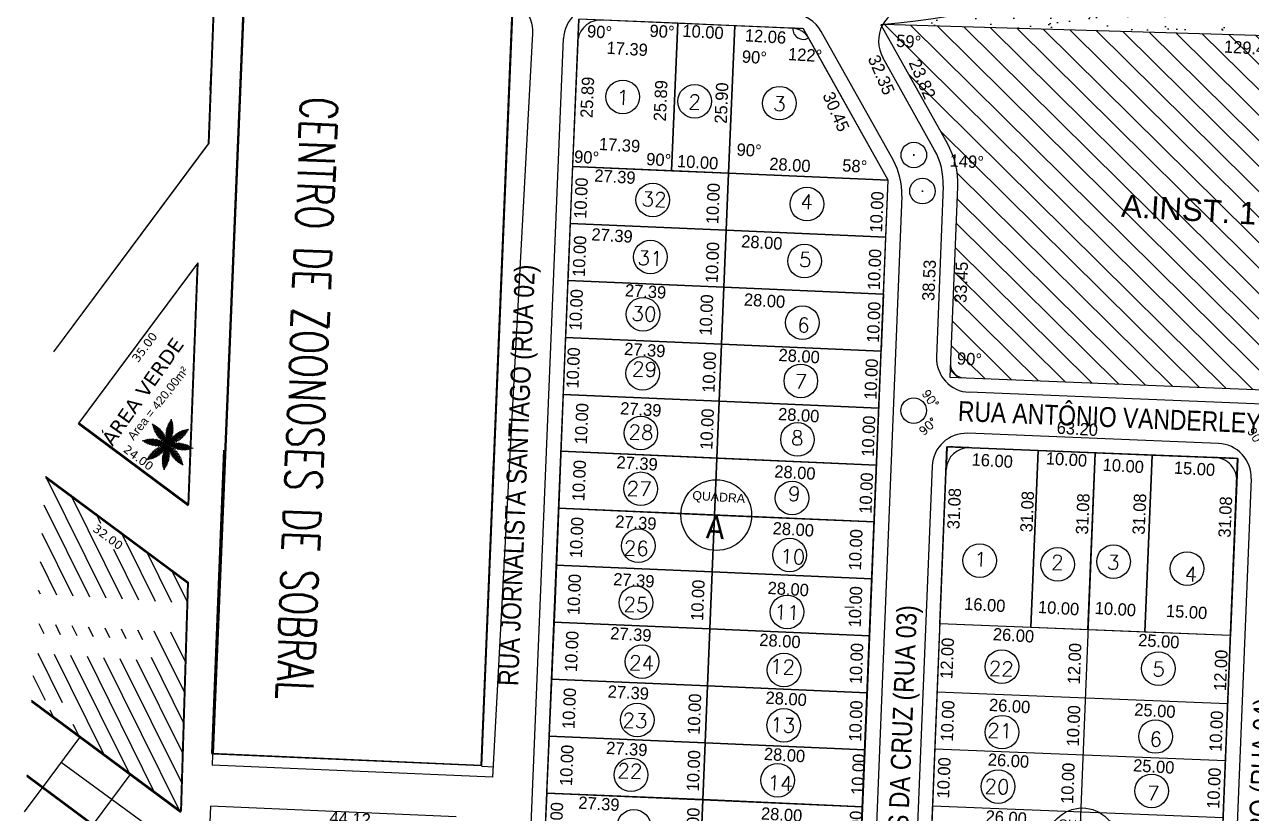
# Model space of a CAD drawing. Header units: millimetres. Extents: x 1794 to 8081, y 409 to 2272.
# Drawn here: x 5132.7 to 5347.9, y 634.6 to 773 of the extents above; entities that cross this region are included whole.
import ezdxf
from ezdxf.enums import TextEntityAlignment as Align

# ---------------------------------------------------------------- set-up
doc = ezdxf.new("R2010")
doc.units = ezdxf.units.MM
doc.linetypes.add('HIDDEN', pattern=[0.375, 0.25, -0.125])
doc.linetypes.add('LIN0', pattern=[0])
for name, color, linetype in [('03 - CALÇADA', 1, 'Continuous'), ('AGT CONSTRUÇÃO', 5, 'Continuous'), ('AGT HATCH', 2, 'Continuous'), ('AGT TEXT-100', 5, 'LIN0'), ('BOUNDARY A.VERDES', 102, 'Continuous'), ('BOUNDARY LOTES', 2, 'Continuous'), ('boundary quadras', 232, 'Continuous'), ('COT', 8, 'Continuous'), ('Cota', 8, 'Continuous'), ('COTAS', 8, 'Continuous'), ('CURVA_ESQ', 4, 'Continuous'), ('FAIXAS VERDES', 62, 'Continuous'), ('HATCH', 8, 'Continuous'), ('IND_QDª', 6, 'Continuous'), ('LOTE', 2, 'Continuous'), ('NºLOTES', 9, 'Continuous'), ('PENA-01', 1, 'Continuous'), ('PENA-02', 2, 'Continuous'), ('PROJEÇÃO', 8, 'HIDDEN'), ('QDª', 4, 'Continuous'), ('Texto', 2, 'Continuous'), ('texto - ruas', 2, 'Continuous')]:
    doc.layers.add(name, color=color, linetype=linetype)
doc.styles.add('Agt', font='verdana.ttf')
doc.styles.add('arcad1', font='romans.shx')
doc.styles.add('ARIAL', font='arial.ttf', dxfattribs={"height": 0.25})
doc.styles.add('ARIAL 60', font='arial.ttf', dxfattribs={"height": 1.5})
doc.styles.add('FUTURA', font='')
doc.styles.add('ROMANS', font='romans.shx')
doc.styles.add('style1', font='tahoma.ttf')
doc.styles.add('T', font='ARIALN.TTF')
doc.styles.get('FUTURA').set_extended_font_data('Futura Lt BT')
doc.dimstyles.new('REGIS', dxfattribs={"dimtxt": 1.5, "dimasz": 0.12, "dimexe": 0, "dimexo": 0, "dimgap": 0, "dimtad": 0, "dimzin": 4, "dimdsep": 46, "dimtxsty": 'arcad1', "dimblk1": 'BOLA', "dimblk2": 'BOLA', "dimsah": 1, "dimcen": 0.12, "dimse1": 1, "dimse2": 1, "dimsd1": 1, "dimsd2": 1, "dimclrd": 256, "dimclre": 8, "dimclrt": 1, "dimadec": 0, "dimazin": 0, "dimtfac": 1.2, "dimtix": 1, "dimtmove": 2, "dimatfit": 3, "dimldrblk": 'BOLA', "dimfxl": 0, "dimfxlon": 1, "dimtvp": 2, "dimtolj": 1, "dimtzin": 4, "dimarcsym": 0})

# ---------------------------------------------------------------- blocks, each defined once
blk = doc.blocks.new('NUM_quadra')
blk.add_circle((0, 0), 0.2)
at = {"insert": (-0.1419, 0.1285), "char_height": 0.05, "width": 0.2663, "attachment_point": 1, "style": 'style1'}
blk.add_mtext('\\fArial|b0|i0|c0|p34;QUADRA', dxfattribs=at)
at = {"style": 'style1'}
blk.add_attdef('00', text='', height=0.18, dxfattribs=at).set_placement((0, -0.1335), align=Align.CENTER)
blk = doc.blocks.new('*D2221')
at = {"layer": 'Defpoints', "color": 0}
for p in [(5318.58, 703.91), (5351.89, 702.69), (5357.04, 699.45), (5651.67, 691.69), (5341.6, 447.38)]:
    blk.add_point(p, dxfattribs=at)
at = {"layer": 'Cota', "color": 1, "insert": (5354.39, 699.93), "char_height": 1.5, "attachment_point": 5, "rotation": 42.1799, "style": 'arcad1'}
blk.add_mtext('\\A1;90°', dxfattribs=at)
blk = doc.blocks.new('BOLA')
for p, q in [((-1, 0), (1, 0)), ((0, -1), (0, 1))]:
    blk.add_line(p, q)
blk.add_circle((0, 0), 0.3)
blk = doc.blocks.new('*D2222')
at = {"layer": 'Defpoints', "color": 0}
for p in [(5318.58, 703.91), (5351.89, 702.69), (5348.59, 697.47), (5651.67, 691.69), (5341.6, 447.38)]:
    blk.add_point(p, dxfattribs=at)
at = {"layer": 'Cota', "color": 1, "insert": (5348.67, 700.65), "char_height": 1.5, "attachment_point": 5, "rotation": 302.3666, "style": 'arcad1'}
blk.add_mtext('\\A1;90°', dxfattribs=at)
blk = doc.blocks.new('*D2223')
at = {"layer": 'Defpoints', "color": 0}
for p in [(5292.97, 812.25), (5255.36, 706.46), (5289.19, 706.08), (5288.66, 705.24), (5588.44, 694.24)]:
    blk.add_point(p, dxfattribs=at)
at = {"layer": 'Cota', "color": 1, "insert": (5291.61, 707.32), "char_height": 1.5, "attachment_point": 5, "rotation": 305.2643, "style": 'arcad1'}
blk.add_mtext('\\A1;90°', dxfattribs=at)
blk = doc.blocks.new('*D2224')
at = {"layer": 'Defpoints', "color": 0}
for p in [(5255.36, 706.46), (5288.66, 705.24), (5293.82, 702), (5588.44, 694.24), (5278.38, 449.93)]:
    blk.add_point(p, dxfattribs=at)
at = {"layer": 'Cota', "color": 1, "insert": (5291.17, 702.47), "char_height": 1.5, "attachment_point": 5, "rotation": 42.1799, "style": 'arcad1'}
blk.add_mtext('\\A1;90°', dxfattribs=at)

msp = doc.modelspace()

# ---------------------------------------------------------------- hatches: boundary and pattern name
at = {"layer": 'FAIXAS VERDES'}
h = msp.add_hatch(dxfattribs=at)
h.set_pattern_fill('AR-SAND', color=256, scale=0.1, style=0)
h.set_pattern_definition([(37.5, (5279.723, 768.8047), (-0.16, 4.89413), [0, -3.8608, 0, -4.318, 0, -4.1275]), (7.5, (5279.723, 768.8047), (4.49523, 7.16825), [0, -2.0828, 0, -3.4798, 0, -1.3335]), (327.5, (5276.599, 768.8047), (7.90992, 0.01437), [0, -1.27, 0, -4.572, 0, -5.969]), (317.5, (5276.599, 768.805), (7.63556, 2.2293), [0, -0.635, 0, -2.9972, 0, -3.429])])
edge = h.paths.add_edge_path()
edge.add_arc((5373.779, 807.395), 4, 46.09289, 131.37111)
edge.add_arc((5270.525, 924.633), 152.224, 273.4643, 311.37111, ccw=False)
edge.add_line((5279.723, 772.687), (5359.896, 771.584))
edge.add_line((5359.896, 771.584), (5419.638, 768.805))
edge.add_line((5419.638, 768.805), (5376.553, 810.277))
at = {"layer": 'HATCH', "ltscale": 0.2}
h = msp.add_hatch(dxfattribs=at)
h.set_pattern_fill('ANSI31', color=9, angle=90.28122, style=0)
h.set_pattern_definition([(135.28122, (1283.2232, 181.028), (-2.2340178, -2.2560562), [])])
h.paths.add_polyline_path([(5282.902, 772.964), (5294.52, 752.168, -0.1383108), (5296.35, 744.512), (5295.003, 711.089), (5409.297, 706.484), (5412.255, 769.127), (5412.255, 769.127)])

# ---------------------------------------------------------------- linework, layer by layer
at = {"color": 7}
for p, q in [((5164.977, 752.015), (5165.927, 776.997)), ((5164.977, 752.015), (5165.927, 776.997)), ((5137.875, 715.549), (5164.977, 752.015)), ((5142.191, 702.915), (5163.069, 731.007)), ((5161.454, 688.599), (5163.069, 731.007)), ((5142.191, 702.915), (5161.454, 688.599)), ((5136.468, 693.463), (5161.314, 674.998)), ((5161.314, 674.998), (5160.09, 634.793)), ((5133.967, 654.207), (5160.09, 634.793)), ((5133.133, 641.121), (5158.345, 622.385))]:
    msp.add_line(p, q, dxfattribs=at)
at = {"color": 0}
for p, q in [((5165.096, 752.176), (5166.047, 777.158)), ((5165.096, 752.176), (5166.047, 777.158)), ((5137.875, 715.549), (5165.096, 752.176)), ((5142.311, 703.075), (5163.188, 731.167)), ((5161.574, 688.76), (5163.188, 731.167)), ((5142.311, 703.075), (5161.574, 688.76)), ((5136.483, 693.701), (5161.433, 675.159)), ((5161.433, 675.159), (5160.21, 634.953)), ((5133.982, 654.445), (5160.21, 634.953)), ((5133.148, 641.359), (5158.464, 622.545)), ((5132.735, 634.866), (5135.99, 639.247))]:
    msp.add_line(p, q, dxfattribs=at)
for p, q in [((5157.837, 699.291), (5158.505, 703.755)), ((5157.837, 699.291), (5158.505, 703.755)), ((5158.478, 703.571), (5158.422, 703.647)), ((5157.837, 699.291), (5155.154, 702.92)), ((5157.837, 699.291), (5155.154, 702.92)), ((5155.264, 702.771), (5155.17, 702.785)), ((5155.415, 702.567), (5155.2, 702.599)), ((5155.566, 702.362), (5155.238, 702.411)), ((5155.264, 702.771), (5155.278, 702.865)), ((5155.718, 702.157), (5155.285, 702.222)), ((5155.869, 701.952), (5155.342, 702.031)), ((5156.021, 701.748), (5155.408, 701.839)), ((5155.415, 702.567), (5155.447, 702.782)), ((5156.172, 701.543), (5155.486, 701.646)), ((5155.566, 702.362), (5155.616, 702.69)), ((5155.718, 702.157), (5155.783, 702.59)), ((5155.869, 701.952), (5155.948, 702.48)), ((5156.021, 701.748), (5156.112, 702.36)), ((5156.172, 701.543), (5156.275, 702.229)), ((5156.323, 701.338), (5156.435, 702.087)), ((5156.475, 701.134), (5156.594, 701.932)), ((5156.626, 700.929), (5156.751, 701.763)), ((5156.777, 700.724), (5156.905, 701.577)), ((5158.063, 700.802), (5157.55, 701.496)), ((5158.101, 701.054), (5157.588, 701.747)), ((5158.138, 701.305), (5157.637, 701.983)), ((5158.176, 701.557), (5157.696, 702.206)), ((5158.214, 701.809), (5157.764, 702.418)), ((5157.837, 699.291), (5161.465, 701.974)), ((5157.837, 699.291), (5161.465, 701.974)), ((5158.252, 702.061), (5157.839, 702.619)), ((5158.289, 702.312), (5157.921, 702.81)), ((5158.327, 702.564), (5158.01, 702.993)), ((5158.101, 701.054), (5158.794, 701.567)), ((5158.365, 702.816), (5158.105, 703.168)), ((5158.138, 701.305), (5158.816, 701.807)), ((5158.176, 701.557), (5158.825, 702.037)), ((5158.402, 703.068), (5158.205, 703.335)), ((5158.214, 701.809), (5158.822, 702.259)), ((5158.252, 702.061), (5158.809, 702.473)), ((5158.289, 702.312), (5158.787, 702.68)), ((5158.44, 703.319), (5158.311, 703.494)), ((5158.327, 702.564), (5158.756, 702.881)), ((5158.365, 702.816), (5158.716, 703.076)), ((5158.402, 703.068), (5158.669, 703.265)), ((5158.44, 703.319), (5158.615, 703.449)), ((5158.478, 703.571), (5158.554, 703.628)), ((5159.883, 700.805), (5159.996, 701.553)), ((5160.088, 700.956), (5160.191, 701.642)), ((5160.293, 701.108), (5160.385, 701.72)), ((5160.497, 701.259), (5160.576, 701.786)), ((5160.702, 701.41), (5160.767, 701.843)), ((5160.907, 701.562), (5160.956, 701.89)), ((5160.907, 701.562), (5161.235, 701.512)), ((5161.112, 701.713), (5161.144, 701.928)), ((5161.112, 701.713), (5161.327, 701.681)), ((5161.316, 701.864), (5161.33, 701.958)), ((5161.316, 701.864), (5161.41, 701.85)), ((5157.837, 699.291), (5153.373, 699.96)), ((5157.837, 699.291), (5153.373, 699.96)), ((5153.557, 699.933), (5153.481, 699.877)), ((5153.557, 699.933), (5153.5, 700.009)), ((5153.809, 699.895), (5153.634, 699.766)), ((5153.809, 699.895), (5153.679, 700.07)), ((5154.06, 699.857), (5153.793, 699.66)), ((5154.06, 699.857), (5153.863, 700.124)), ((5154.312, 699.82), (5153.96, 699.56)), ((5154.312, 699.82), (5154.052, 700.171)), ((5154.564, 699.782), (5154.135, 699.465)), ((5154.564, 699.782), (5154.247, 700.211)), ((5154.816, 699.744), (5154.318, 699.376)), ((5154.816, 699.744), (5154.448, 700.242)), ((5155.067, 699.706), (5154.509, 699.294)), ((5155.067, 699.706), (5154.655, 700.264)), ((5155.319, 699.669), (5154.71, 699.219)), ((5155.319, 699.669), (5154.869, 700.277)), ((5155.571, 699.631), (5154.922, 699.151)), ((5155.571, 699.631), (5155.091, 700.28)), ((5155.823, 699.593), (5155.145, 699.092)), ((5155.823, 699.593), (5155.321, 700.271)), ((5156.074, 699.556), (5155.381, 699.043)), ((5156.074, 699.556), (5155.561, 700.249)), ((5156.323, 701.338), (5155.575, 701.451)), ((5156.326, 699.518), (5155.632, 699.005)), ((5156.475, 701.134), (5155.676, 701.253)), ((5156.626, 700.929), (5155.792, 701.054)), ((5156.326, 699.518), (5155.813, 700.212)), ((5156.578, 699.48), (5155.901, 698.98)), ((5156.777, 700.724), (5155.924, 700.852)), ((5156.929, 700.52), (5156.075, 700.648)), ((5156.578, 699.48), (5156.078, 700.157)), ((5156.83, 699.442), (5156.192, 698.971)), ((5157.08, 700.315), (5156.248, 700.44)), ((5156.83, 699.442), (5156.359, 700.079)), ((5157.231, 700.11), (5156.448, 700.228)), ((5157.081, 699.405), (5156.512, 698.984)), ((5157.081, 699.405), (5156.661, 699.974)), ((5157.383, 699.906), (5156.683, 700.01)), ((5157.333, 699.367), (5156.872, 699.026)), ((5156.929, 700.52), (5157.056, 701.373)), ((5157.534, 699.701), (5156.966, 699.786)), ((5157.333, 699.367), (5156.992, 699.828)), ((5157.08, 700.315), (5157.205, 701.147)), ((5157.231, 700.11), (5157.349, 700.894)), ((5157.685, 699.496), (5157.326, 699.55)), ((5157.585, 699.329), (5157.369, 699.621)), ((5157.383, 699.906), (5157.487, 700.605)), ((5157.987, 700.298), (5157.516, 700.936)), ((5158.025, 700.55), (5157.525, 701.227)), ((5157.95, 700.047), (5157.529, 700.616)), ((5157.534, 699.701), (5157.619, 700.268)), ((5157.912, 699.795), (5157.571, 700.256)), ((5157.874, 699.543), (5157.658, 699.835)), ((5157.685, 699.496), (5157.739, 699.856)), ((5157.874, 699.543), (5158.166, 699.759)), ((5157.912, 699.795), (5158.373, 700.136)), ((5157.95, 700.047), (5158.519, 700.467)), ((5157.987, 700.298), (5158.624, 700.769)), ((5158.025, 700.55), (5158.702, 701.05)), ((5158.041, 699.443), (5158.095, 699.802)), ((5158.041, 699.443), (5158.401, 699.389)), ((5158.063, 700.802), (5158.757, 701.315)), ((5158.088, 699.254), (5158.38, 699.47)), ((5158.246, 699.594), (5158.331, 700.162)), ((5158.246, 699.594), (5158.813, 699.509)), ((5158.34, 699.216), (5158.801, 699.557)), ((5158.451, 699.745), (5158.555, 700.445)), ((5158.451, 699.745), (5159.15, 699.641)), ((5158.592, 699.178), (5159.161, 699.599)), ((5158.655, 699.897), (5158.773, 700.68)), ((5158.655, 699.897), (5159.439, 699.779)), ((5158.844, 699.141), (5159.481, 699.612)), ((5158.86, 700.048), (5158.985, 700.88)), ((5158.86, 700.048), (5159.692, 699.923)), ((5159.065, 700.199), (5159.193, 701.053)), ((5159.065, 700.199), (5159.918, 700.072)), ((5159.095, 699.103), (5159.772, 699.603)), ((5159.269, 700.351), (5159.397, 701.204)), ((5159.269, 700.351), (5160.122, 700.223)), ((5159.347, 699.065), (5160.041, 699.578)), ((5159.474, 700.502), (5159.599, 701.336)), ((5159.474, 700.502), (5160.308, 700.377)), ((5159.599, 699.027), (5160.292, 699.54)), ((5159.679, 700.653), (5159.798, 701.452)), ((5159.679, 700.653), (5160.477, 700.534)), ((5159.851, 698.99), (5160.528, 699.491)), ((5159.883, 700.805), (5160.632, 700.693)), ((5160.088, 700.956), (5160.774, 700.853)), ((5160.102, 698.952), (5160.751, 699.432)), ((5160.293, 701.108), (5160.905, 701.016)), ((5160.354, 698.914), (5160.963, 699.364)), ((5160.497, 701.259), (5161.025, 701.18)), ((5160.702, 701.41), (5161.135, 701.345)), ((5157.837, 699.291), (5154.208, 696.608)), ((5157.837, 699.291), (5154.208, 696.608)), ((5154.971, 697.173), (5154.538, 697.238)), ((5155.176, 697.324), (5154.648, 697.403)), ((5155.38, 697.475), (5154.768, 697.567)), ((5155.585, 697.627), (5154.899, 697.73)), ((5155.79, 697.778), (5155.041, 697.89)), ((5155.176, 697.324), (5155.097, 696.797)), ((5155.994, 697.929), (5155.196, 698.049)), ((5155.38, 697.475), (5155.289, 696.863)), ((5156.199, 698.081), (5155.365, 698.206)), ((5155.585, 697.627), (5155.482, 696.941)), ((5156.404, 698.232), (5155.551, 698.36)), ((5155.79, 697.778), (5155.677, 697.03)), ((5156.608, 698.383), (5155.755, 698.511)), ((5155.994, 697.929), (5155.875, 697.131)), ((5156.813, 698.535), (5155.981, 698.66)), ((5156.199, 698.081), (5156.074, 697.247)), ((5157.018, 698.686), (5156.234, 698.804)), ((5156.404, 698.232), (5156.276, 697.379)), ((5156.608, 698.383), (5156.48, 697.53)), ((5157.222, 698.837), (5156.523, 698.942)), ((5156.813, 698.535), (5156.688, 697.703)), ((5157.535, 697.278), (5156.857, 696.776)), ((5157.427, 698.989), (5156.86, 699.074)), ((5157.572, 697.529), (5156.879, 697.016)), ((5157.018, 698.686), (5156.9, 697.903)), ((5157.61, 697.781), (5156.916, 697.268)), ((5157.648, 698.033), (5156.971, 697.532)), ((5157.686, 698.284), (5157.049, 697.814)), ((5157.222, 698.837), (5157.118, 698.138)), ((5157.723, 698.536), (5157.154, 698.116)), ((5157.837, 699.291), (5157.168, 694.828)), ((5157.837, 699.291), (5157.168, 694.828)), ((5157.632, 699.14), (5157.272, 699.194)), ((5157.585, 699.329), (5157.293, 699.113)), ((5157.761, 698.788), (5157.3, 698.447)), ((5157.427, 698.989), (5157.342, 698.421)), ((5157.799, 699.04), (5157.507, 698.824)), ((5157.535, 697.278), (5158.036, 696.6)), ((5157.572, 697.529), (5158.085, 696.836)), ((5157.632, 699.14), (5157.578, 698.781)), ((5157.61, 697.781), (5158.123, 697.087)), ((5157.648, 698.033), (5158.148, 697.356)), ((5157.686, 698.284), (5158.157, 697.647)), ((5157.723, 698.536), (5158.144, 697.967)), ((5157.761, 698.788), (5158.102, 698.327)), ((5157.799, 699.04), (5158.015, 698.748)), ((5157.837, 699.291), (5160.52, 695.663)), ((5157.837, 699.291), (5160.52, 695.663)), ((5157.837, 699.291), (5162.3, 698.623)), ((5157.837, 699.291), (5162.3, 698.623)), ((5157.988, 699.087), (5157.934, 698.727)), ((5157.988, 699.087), (5158.347, 699.033)), ((5158.139, 698.882), (5158.054, 698.315)), ((5158.088, 699.254), (5158.304, 698.962)), ((5158.139, 698.882), (5158.707, 698.797)), ((5158.291, 698.677), (5158.186, 697.978)), ((5158.291, 698.677), (5158.99, 698.573)), ((5158.442, 698.473), (5158.324, 697.689)), ((5158.34, 699.216), (5158.681, 698.755)), ((5158.442, 698.473), (5159.225, 698.355)), ((5158.593, 698.268), (5158.468, 697.436)), ((5158.592, 699.178), (5159.012, 698.609)), ((5158.593, 698.268), (5159.425, 698.143)), ((5158.745, 698.063), (5158.617, 697.21)), ((5158.745, 698.063), (5159.598, 697.935)), ((5158.896, 697.859), (5158.768, 697.006)), ((5158.844, 699.141), (5159.314, 698.504)), ((5158.896, 697.859), (5159.749, 697.731)), ((5159.047, 697.654), (5158.922, 696.82)), ((5159.047, 697.654), (5159.881, 697.529)), ((5159.199, 697.449), (5159.079, 696.651)), ((5159.095, 699.103), (5159.596, 698.426)), ((5159.199, 697.449), (5159.997, 697.33)), ((5159.35, 697.245), (5159.238, 696.496)), ((5159.347, 699.065), (5159.86, 698.371)), ((5159.35, 697.245), (5160.098, 697.132)), ((5159.599, 699.027), (5160.112, 698.334)), ((5159.851, 698.99), (5160.352, 698.312)), ((5160.102, 698.952), (5160.582, 698.303)), ((5160.354, 698.914), (5160.804, 698.306)), ((5160.606, 698.876), (5161.164, 699.289)), ((5160.606, 698.876), (5161.018, 698.319)), ((5160.857, 698.839), (5161.355, 699.207)), ((5160.857, 698.839), (5161.225, 698.341)), ((5161.109, 698.801), (5161.538, 699.118)), ((5161.109, 698.801), (5161.426, 698.372)), ((5161.361, 698.763), (5161.713, 699.023)), ((5161.361, 698.763), (5161.621, 698.412)), ((5161.613, 698.726), (5161.88, 698.923)), ((5161.613, 698.726), (5161.81, 698.459)), ((5161.864, 698.688), (5162.039, 698.817)), ((5161.864, 698.688), (5161.994, 698.513)), ((5162.116, 698.65), (5162.192, 698.706)), ((5162.116, 698.65), (5162.173, 698.574)), ((5154.357, 696.719), (5154.263, 696.733)), ((5154.357, 696.719), (5154.343, 696.625)), ((5154.561, 696.87), (5154.346, 696.902)), ((5154.766, 697.021), (5154.438, 697.071)), ((5154.561, 696.87), (5154.529, 696.655)), ((5154.766, 697.021), (5154.717, 696.693)), ((5154.971, 697.173), (5154.906, 696.74)), ((5157.497, 697.026), (5156.848, 696.546)), ((5157.459, 696.774), (5156.851, 696.324)), ((5157.422, 696.522), (5156.864, 696.11)), ((5157.384, 696.271), (5156.886, 695.903)), ((5157.346, 696.019), (5156.917, 695.702)), ((5157.308, 695.767), (5156.957, 695.507)), ((5157.271, 695.515), (5157.004, 695.318)), ((5157.233, 695.264), (5157.058, 695.134)), ((5157.233, 695.264), (5157.362, 695.089)), ((5157.271, 695.515), (5157.468, 695.248)), ((5157.308, 695.767), (5157.568, 695.415)), ((5157.346, 696.019), (5157.663, 695.59)), ((5157.384, 696.271), (5157.752, 695.773)), ((5157.422, 696.522), (5157.834, 695.964)), ((5157.459, 696.774), (5157.909, 696.165)), ((5157.497, 697.026), (5157.977, 696.377)), ((5159.501, 697.04), (5159.398, 696.354)), ((5159.501, 697.04), (5160.187, 696.937)), ((5159.653, 696.835), (5159.561, 696.223)), ((5159.653, 696.835), (5160.265, 696.743)), ((5159.804, 696.631), (5159.725, 696.103)), ((5159.804, 696.631), (5160.331, 696.552)), ((5159.955, 696.426), (5159.89, 695.993)), ((5159.955, 696.426), (5160.388, 696.361)), ((5160.107, 696.221), (5160.057, 695.893)), ((5160.107, 696.221), (5160.435, 696.172)), ((5160.258, 696.016), (5160.226, 695.801)), ((5160.258, 696.016), (5160.473, 695.984)), ((5160.409, 695.812), (5160.395, 695.718)), ((5160.409, 695.812), (5160.503, 695.798)), ((5157.195, 695.012), (5157.119, 694.955)), ((5157.195, 695.012), (5157.251, 694.936)), ((5135.871, 639.087), (5142.433, 647.915)), ((5165.201, 624.507), (5139.152, 643.501)), ((5144.819, 632.686), (5151.261, 641.354))]:
    msp.add_line(p, q)
at = {"layer": '03 - CALÇADA', "linetype": 'Continuous'}
for p, q in [((5214.874, 640.909), (5221.865, 771.4)), ((5220.63, 609.46), (5227.278, 770.519)), ((5285.061, 749.21), (5272.469, 771.748)), ((5292.337, 750.949), (5283.279, 767.162)), ((5293.852, 744.613), (5292.681, 714.685)), ((5286.576, 742.874), (5280.275, 586.465)), ((5405.716, 704.126), (5298.434, 708.448)), ((5342.109, 699.483), (5298.145, 701.254)), ((5291.908, 695.501), (5287.141, 578.043)), ((5347.862, 693.246), (5342.565, 562.61)), ((5165.716, 644.909), (5165.641, 643.06)), ((5214.874, 640.909), (5165.641, 643.06)), ((5165.352, 635.866), (5165.18, 631.595)), ((5208.445, 633.983), (5165.352, 635.866))]:
    msp.add_line(p, q, dxfattribs=at)
for centre, radius, start, end in [((5215.874, 771.721), 6, 356.93311, 86.72614), ((5288.517, 770.088), 6, 96.67765, 209.19176), ((5274.586, 743.357), 12, 357.69311, 29.19176), ((5281.861, 745.096), 12, 357.69311, 29.19176), ((5298.676, 714.443), 6, 177.69311, 267.69311), ((5297.903, 695.259), 6, 87.69311, 177.69311), ((5341.867, 693.488), 6, 357.69311, 87.69311)]:
    msp.add_arc(centre, radius, start, end, dxfattribs=at)
at = {"layer": '03 - CALÇADA'}
for centre, start, end in [((5233.273, 770.272), 87.5555, 177.63641), ((5267.231, 768.822), 29.19176, 87.5555)]:
    msp.add_arc(centre, 6, start, end, dxfattribs=at)
at = {"layer": 'AGT CONSTRUÇÃO'}
for p, q in [((5165.569, 645.065), (5167.686, 698.328)), ((5214.923, 696.264), (5213.586, 660.745)), ((5213.586, 660.745), (5212.807, 643.001)), ((5212.806, 643.001), (5165.569, 645.065))]:
    msp.add_line(p, q, dxfattribs=at)
at = {"layer": 'AGT HATCH'}
for p, q in [((5147.045, 672.328), (5136.48, 693.653)), ((5144.164, 672.512), (5136.163, 688.664)), ((5149.926, 672.145), (5140.857, 690.451)), ((5146.144, 685.41), (5145.273, 687.169)), ((5141.283, 672.696), (5135.845, 683.674)), ((5150.56, 682.129), (5149.689, 683.887)), ((5152.807, 671.961), (5148.403, 680.85)), ((5155.688, 671.778), (5150.613, 682.022)), ((5158.569, 671.594), (5154.104, 680.606)), ((5138.402, 672.879), (5135.527, 678.684)), ((5161.327, 671.659), (5158.52, 677.324)), ((5135.521, 673.063), (5135.209, 673.694)), ((5136.177, 666.108), (5135.326, 667.826)), ((5139.058, 665.925), (5138.207, 667.643)), ((5141.939, 665.741), (5141.088, 667.459)), ((5144.82, 665.558), (5143.968, 667.275)), ((5147.7, 665.374), (5146.849, 667.092)), ((5150.581, 665.19), (5149.73, 666.908)), ((5153.462, 665.007), (5152.611, 666.725)), ((5160.842, 655.742), (5155.492, 666.541)), ((5161.004, 661.047), (5158.373, 666.358)), ((5139.398, 653.974), (5135.109, 662.632)), ((5146.601, 645.067), (5137.99, 662.448)), ((5151.017, 641.785), (5140.871, 662.265)), ((5155.432, 638.503), (5143.752, 662.081)), ((5159.848, 635.222), (5146.633, 661.898)), ((5160.358, 639.825), (5149.514, 661.714)), ((5160.519, 645.13), (5152.395, 661.53)), ((5160.681, 650.436), (5154.987, 661.93)), ((5136.398, 654.399), (5134.255, 658.724)), ((5137.769, 651.63), (5137.241, 652.697)), ((5142.185, 648.348), (5141.272, 650.191))]:
    msp.add_line(p, q, dxfattribs=at)
at = {"layer": 'BOUNDARY A.VERDES'}
msp.add_lwpolyline([(5411.25, 776.762), (5376.553, 810.277, 0.390277), (5371.135, 810.397, -0.161504), (5282.929, 772.915), (5294.52, 752.168, -0.1383108), (5296.35, 744.512), (5295.003, 711.089), (5409.297, 706.484), (5412.192, 775.36), (5411.25, 776.762)], format="xyb", dxfattribs=at)
at = {"layer": 'BOUNDARY LOTES'}
for points in [[(5247.29, 773.176), (5229.92, 773.918), (5228.853, 748.059), (5246.226, 747.304)], [(5257.281, 772.75), (5247.29, 773.176), (5246.226, 747.304), (5256.216, 746.87)], [(5270.287, 770.529), (5269.334, 772.235), (5267.381, 772.319), (5257.281, 772.75), (5256.216, 746.87), (5284.19, 745.654)], [(5256.216, 746.87), (5228.853, 748.056), (5228.625, 742.553), (5228.44, 738.064), (5255.805, 736.877)], [(5284.19, 745.654), (5256.216, 746.87), (5255.805, 736.877), (5283.779, 735.66)], [(5255.805, 736.872), (5228.44, 738.064), (5228.068, 729.06), (5228.032, 728.074), (5255.394, 726.882)], [(5283.779, 735.66), (5255.806, 736.88), (5255.394, 726.87), (5283.368, 725.668)], [(5255.394, 726.87), (5228.032, 728.076), (5227.837, 723.445), (5227.62, 718.084), (5254.984, 716.891)], [(5283.368, 725.668), (5255.394, 726.882), (5254.984, 716.891), (5282.957, 715.677)], [(5254.981, 716.894), (5227.615, 718.081), (5227.384, 712.474), (5227.203, 708.093), (5254.573, 706.899)], [(5282.957, 715.677), (5254.984, 716.891), (5254.573, 706.899), (5282.546, 705.685)], [(5254.573, 706.902), (5227.203, 708.093), (5227.145, 706.688), (5226.791, 698.098), (5254.162, 696.914)], [(5282.546, 705.685), (5254.573, 706.902), (5254.162, 696.914), (5282.136, 695.694)], [(5254.162, 696.914), (5226.791, 698.098), (5226.378, 688.11), (5253.751, 686.919)], [(5293.261, 667.844), (5294.512, 698.898), (5310.499, 698.254), (5309.248, 667.2)], [(5310.499, 698.254), (5320.491, 697.852), (5319.24, 666.797), (5309.248, 667.2)], [(5320.491, 697.852), (5330.483, 697.449), (5329.232, 666.395), (5319.24, 666.797)], [(5330.483, 697.449), (5345.505, 696.844), (5344.22, 665.791), (5329.232, 666.395)], [(5282.136, 695.694), (5254.162, 696.914), (5253.751, 686.919), (5281.725, 685.702)], [(5253.751, 686.919), (5226.378, 688.11), (5225.966, 678.115), (5253.34, 676.927)], [(5281.725, 685.702), (5253.751, 686.919), (5253.34, 676.927), (5281.314, 675.71)], [(5253.34, 676.927), (5225.966, 678.115), (5225.722, 672.202), (5225.553, 668.123), (5252.929, 666.939)], [(5281.314, 675.71), (5253.34, 676.927), (5252.929, 666.939), (5280.903, 665.719)], [(5252.929, 666.939), (5225.553, 668.123), (5225.141, 658.135), (5252.517, 656.944)], [(5280.903, 665.719), (5252.929, 666.939), (5252.517, 656.944), (5280.492, 655.727)], [(5252.518, 656.947), (5225.141, 658.135), (5224.728, 648.14), (5252.107, 646.949)], [(5280.492, 655.727), (5252.518, 656.947), (5252.107, 646.949), (5280.081, 645.736)], [(5252.108, 646.956), (5224.728, 648.14), (5224.353, 639.036), (5224.316, 638.152), (5251.696, 636.961)], [(5280.081, 645.736), (5252.108, 646.956), (5251.696, 636.961), (5279.67, 635.744)], [(5251.699, 637.026), (5224.316, 638.152), (5224.064, 632.048), (5223.904, 628.161), (5251.286, 626.969)], [(5279.67, 635.744), (5251.699, 637.026), (5251.286, 626.969), (5279.259, 625.753)]]:
    msp.add_lwpolyline(points, close=True, dxfattribs=at)
at = {"layer": 'boundary quadras'}
msp.add_lwpolyline([(5228.853, 748.059), (5228.625, 742.553), (5228.023, 728.99), (5227.837, 723.445), (5227.387, 712.544), (5227.145, 706.688), (5225.793, 672.132), (5224.353, 639.036), (5224.064, 632.048), (5223.032, 607.038), (5231.59, 602.997), (5243.793, 597.234), (5249.286, 594.64), (5259.889, 589.632), (5277.433, 581.347), (5278.669, 608.702), (5280.43, 652.435), (5281.486, 678.631), (5284.19, 745.654), (5273.448, 764.871), (5269.334, 772.235), (5229.92, 773.918), (5229.561, 765.22)], close=True, dxfattribs=at)
msp.add_lwpolyline([(5294.512, 698.898), (5289.546, 575.626), (5298.368, 571.46), (5339.882, 558.11), (5345.471, 696.846), (5294.512, 698.898)], dxfattribs=at)
at = {"layer": 'COT'}
msp.add_line((5283.368, 725.668), (5282.957, 715.677), dxfattribs=at)
at = {"layer": 'Cota'}
for p, q in [((5288.579, 750.079), (5288.819, 750.08)), ((5288.7, 749.959), (5288.699, 750.199)), ((5290.094, 743.743), (5290.334, 743.744)), ((5290.214, 743.624), (5290.213, 743.864))]:
    msp.add_line(p, q, dxfattribs=at)
at = {"layer": 'Cota', "color": 1}
msp.add_line((5278.256, 670.695, 191), (5276.576, 670.75, 191), dxfattribs=at)
at = {"layer": 'Cota'}
for centre, radius in [((5237.652, 760.276), 2.951), ((5250.253, 759.493), 2.951), ((5265.133, 759.171), 2.951), ((5288.699, 750.079), 2.243), ((5242.912, 742.185), 2.951), ((5290.214, 743.744), 2.243), ((5269.944, 741.459), 2.951), ((5242.501, 732.192), 2.951), ((5269.533, 731.466), 2.951), ((5241.21, 722.142), 2.951), ((5269.167, 720.668), 2.951), ((5241.141, 711.785), 2.951), ((5268.882, 710.455), 2.951), ((5288.663, 705.239), 2.243), ((5240.822, 701.316), 2.951), ((5268.296, 700.18), 2.951), ((5240.818, 691.519), 2.951), ((5267.349, 689.907), 2.951), ((5240.383, 681.528), 2.951), ((5266.915, 679.916), 2.951), ((5300.253, 678.929), 2.951), ((5313.929, 678.251), 2.951), ((5323.719, 678.744), 2.951), ((5336.628, 677.53), 2.951), ((5239.948, 671.541), 2.951), ((5266.479, 669.929), 2.951), ((5241.038, 661.198, -191), 2.951), ((5304.141, 660.313), 2.951), ((5331.591, 659.981), 2.951), ((5265.926, 659.727, -191), 2.951), ((5240.192, 650.977, -191), 2.951), ((5265.899, 650.032, -191), 2.951), ((5304.173, 648.831), 2.951), ((5331.092, 648.07), 2.951), ((5239.105, 641.346, -191), 2.951), ((5264.812, 640.401, -191), 2.951), ((5303.485, 639.292), 2.951), ((5330.404, 638.531), 2.951), ((5239.598, 632.312, -191), 2.951)]:
    msp.add_circle(centre, radius, dxfattribs=at)
msp.add_arc((5269.334, 772.235), 1.869, 177.5555, 299.19176, dxfattribs=at)
at = {"layer": 'COTAS'}
msp.add_line((5212.95, 642.845), (5214.972, 642.736), dxfattribs=at)
at = {"layer": 'CURVA_ESQ'}
for centre, radius, start, end in [((5233.751, 769.751), 4, 87.5555, 177.63641), ((5267.231, 768.822), 3.5, 29.19176, 87.5555), ((5297.602, 713.486), 2.5, 177.69311, 267.69311), ((5298.382, 694.739), 4, 87.69311, 177.69311), ((5341.348, 693.008), 4, 357.69311, 87.69311)]:
    msp.add_arc(centre, radius, start, end, dxfattribs=at)
at = {"layer": 'LOTE'}
for p, q in [((5246.226, 747.304), (5247.29, 773.176)), ((5249.943, 594.329), (5257.281, 772.75)), ((5284.19, 745.654), (5228.853, 748.059)), ((5283.791, 735.659), (5228.44, 738.067)), ((5283.368, 725.668), (5228.028, 728.076)), ((5282.957, 715.677), (5227.615, 718.084)), ((5282.546, 705.685), (5227.203, 708.093)), ((5282.136, 695.694), (5226.791, 698.101)), ((5310.499, 698.254), (5309.248, 667.2)), ((5320.491, 697.852), (5315.182, 566.053)), ((5330.483, 697.449), (5329.232, 666.395)), ((5281.725, 685.702), (5226.378, 688.11)), ((5281.314, 675.71), (5225.966, 678.118)), ((5280.903, 665.719), (5225.553, 668.127)), ((5344.22, 665.791), (5293.261, 667.844)), ((5280.492, 655.727), (5225.141, 658.135)), ((5343.737, 653.801), (5292.778, 655.853)), ((5280.081, 645.736), (5224.729, 648.144)), ((5343.334, 643.809), (5292.376, 645.861)), ((5279.67, 635.744), (5224.316, 638.152)), ((5342.932, 633.817), (5291.973, 635.87))]:
    msp.add_line(p, q, dxfattribs=at)
at = {"layer": 'PENA-01', "color": 7}
for p, q in [((5166.075, 777.172), (5165.235, 761.453)), ((5166.075, 777.172), (5165.235, 761.453)), ((5165.716, 644.909), (5171.144, 776.865)), ((5165.872, 645.052), (5171.288, 776.709)), ((5212.806, 643.001), (5218.279, 775.59)), ((5212.95, 642.845), (5218.401, 774.9)), ((5165.872, 645.052), (5212.806, 643.001))]:
    msp.add_line(p, q, dxfattribs=at)
at = {"layer": 'PENA-02'}
msp.add_line((5412.255, 769.127), (5283.246, 772.953), dxfattribs=at)
msp.add_arc((5288.517, 770.088), 6, 151.47648, 154.8771, dxfattribs=at)
at = {"layer": 'PROJEÇÃO', "ltscale": 0.2}
for p, q in [((5269.334, 772.235), (5267.381, 772.319)), ((5270.287, 770.529), (5269.334, 772.235)), ((5294.547, 698.897), (5294.386, 694.9)), ((5298.543, 698.736), (5294.547, 698.897)), ((5345.505, 696.844), (5341.509, 697.005)), ((5345.505, 696.844), (5345.344, 692.847))]:
    msp.add_line(p, q, dxfattribs=at)
at = {"layer": 'QDª'}
for p, q in [((5223.141, 609.688), (5229.92, 773.918)), ((5267.381, 772.319), (5229.92, 773.918)), ((5284.19, 745.654), (5270.287, 770.529)), ((5283.36, 772.143), (5283.355, 772.152)), ((5277.681, 587.376), (5284.19, 745.654)), ((5341.509, 697.005), (5298.543, 698.736)), ((5294.106, 688.827), (5289.639, 577.942)), ((5345.065, 686.774), (5340.067, 562.71))]:
    msp.add_line(p, q, dxfattribs=at)
at = {"layer": 'QDª', "linetype": 'Continuous'}
msp.add_line((5212.806, 643.001), (5218.113, 771.556), dxfattribs=at)

# ---------------------------------------------------------------- block references
at = {"layer": 'IND_QDª'}
ref = msp.add_blockref('NUM_quadra', (5254.051, 686.906), dxfattribs=dict(at, xscale=31.00393700788869, yscale=31.0039370078598, zscale=31.00393700787401, rotation=356.3543074208984))
ref.add_attrib('00', 'A', dxfattribs={"layer": '0', "color": 3, "height": 4.031, "rotation": 356.35431, "style": 'style1'}).set_placement((5253.788, 682.776), align=Align.CENTER)
ref = msp.add_blockref('NUM_quadra', (5318.231, 629.327), dxfattribs=dict(at, xscale=31.00393700788869, yscale=31.0039370078598, zscale=31.00393700787401, rotation=356.3543074208984))
ref.add_attrib('00', 'C', dxfattribs={"layer": '0', "color": 3, "height": 4.031, "rotation": 356.35431, "style": 'style1'}).set_placement((5317.968, 625.198), align=Align.CENTER)

# ---------------------------------------------------------------- texts
at = {"style": 'ARIAL 60'}
msp.add_text('Area = 420,00m²', height=1.5, rotation=51.65322, dxfattribs=at).set_placement((5151.856, 699.91))
at = {"char_height": 1.5, "attachment_point": 5, "style": 'Agt'}
for s, insert, rotation in [('\\A1;35.00', (5153.79, 716.348), 53.3812), ('\\A1;24.00', (5152.72, 696.965), 323.3812), ('\\A1;32.00', (5147.37, 683.059), 323.3812)]:
    msp.add_mtext(s, dxfattribs=dict(at, insert=insert, rotation=rotation))
at = {"layer": 'AGT TEXT-100', "color": 4, "linetype": 'Continuous', "style": 'Agt'}
msp.add_text('ÁREA VERDE', height=2.5, rotation=54.83681, dxfattribs=at).set_placement((5148.139, 698.849))
at = {"layer": 'Cota', "color": 1, "style": 'FUTURA'}
for s, rotation, p in [('90°', 356.4911, (5231.332, 770.742)), ('90°', 356.4911, (5242.293, 770.821)), ('10.00', 356.4911, (5248.059, 770.825)), ('12.06', 356.4911, (5259.019, 770.014)), ('17.39', 356.4911, (5234.759, 767.845)), ('90°', 356.4911, (5258.49, 766.293)), ('122°', 356.4911, (5266.588, 766.729)), ('25.89', 87.63641, (5232.352, 756.535)), ('25.89', 87.63641, (5245.212, 755.941)), ('25.90', 87.63641, (5255.891, 755.533)), ('30.45', 293.61095, (5272.638, 760.561)), ('17.39', 356.4911, (5233.419, 750.963)), ('90°', 356.4911, (5257.568, 749.988)), ('90°', 356.4911, (5229.066, 748.748)), ('90°', 356.4911, (5241.712, 748.318)), ('10.00', 356.4911, (5247.119, 747.966)), ('28.00', 356.4911, (5263.297, 747.487)), ('58°', 356.4911, (5276.093, 747.209)), ('27.39', 356.4911, (5232.618, 745.422)), ('10.00', 87.63641, (5231.247, 738.854)), ('10.00', 87.63641, (5254.407, 737.897)), ('10.00', 87.63641, (5283.125, 736.438)), ('27.39', 356.4911, (5232.109, 735.109)), ('28.00', 356.4911, (5258.375, 733.888, 96)), ('10.00', 87.63641, (5230.986, 728.653)), ('10.00', 87.63641, (5254.294, 727.558)), ('10.00', 87.63641, (5282.734, 726.344))]:
    msp.add_text(s, height=2.16, rotation=rotation, dxfattribs=at).set_placement(p)
at = {"layer": 'Cota', "color": 1, "char_height": 2.16, "attachment_point": 5, "style": 'FUTURA'}
for s, insert, rotation in [('\\A1;59°', (5287.796, 769.993), 356.4911), ('\\A1;129.41', (5347.513, 768.846), 356.4911), ('\\A1;32.35', (5282.997, 764.13, 96), 293.61095), ('\\A1;23.82', (5290.184, 763.389), 293.61095), ('\\A1;149°', (5297.981, 748.949), 356.4911), ('\\A1;38.53', (5291.381, 728.083), 87.63641), ('\\A1;33.45', (5297.005, 727.747), 87.63641), ('\\A1;27.39', (5241.656, 726.136), 356.4911), ('\\A1;10.00', (5229.479, 722.94), 87.63641), ('\\A1;10.00', (5252.316, 722.015), 87.63641), ('\\A1;28.00', (5262.525, 724.519), 356.4911), ('\\A1;10.00', (5281.667, 720.738), 87.63641), ('\\A1;27.39', (5241.519, 715.858), 356.4911), ('\\A1;10.00', (5228.96, 712.727), 87.63641), ('\\A1;10.00', (5252.833, 711.983), 87.63641), ('\\A1;28.00', (5268.593, 714.793), 356.4911), ('\\A1;90°', (5298.454, 714.273), 356.4911), ('\\A1;10.00', (5281.233, 710.747), 87.63641), ('\\A1;10.00', (5230.44, 702.947), 87.63641), ('\\A1;27.39', (5240.822, 705.442), 356.4911), ('\\A1;10.00', (5252.446, 701.99), 87.63641), ('\\A1;28.00', (5268.515, 704.434), 356.4911), ('\\A1;10.00', (5280.759, 700.758), 87.63641), ('\\A1;63.20', (5317.378, 702.041), 356.4911), ('\\A1;27.39', (5240.172, 695.98), 356.4911), ('\\A1;16.00', (5302.455, 696.459), 356.4911), ('\\A1;10.00', (5315.474, 696.661), 356.4911), ('\\A1;10.00', (5230.005, 692.957), 87.63641), ('\\A1;28.00', (5267.85, 694.366), 356.4911), ('\\A1;10.00', (5325.436, 695.533), 356.4911), ('\\A1;15.00', (5337.926, 695.03), 356.4911), ('\\A1;10.00', (5280.363, 690.766), 87.63641), ('\\A1;31.08', (5295.781, 688.052), 87.63641), ('\\A1;31.08', (5308.583, 687.518), 87.63641), ('\\A1;31.08', (5318.331, 687.111), 87.63641), ('\\A1;31.08', (5328.264, 687.092), 87.63641), ('\\A1;31.08', (5343.325, 686.575), 87.63641), ('\\A1;10.00', (5229.571, 682.966), 87.63641), ('\\A1;27.39', (5239.952, 685.58), 356.4911), ('\\A1;28.00', (5267.57, 684.4), 356.4911), ('\\A1;10.00', (5278.51, 680.837), 87.63641), ('\\A1;10.00', (5229.136, 672.976), 87.63641), ('\\A1;27.39', (5239.607, 675.466), 356.4911), ('\\A1;10.00', (5250.823, 671.966), 87.63641), ('\\A1;28.00', (5266.681, 673.929), 356.4911), ('\\A1;10.00', (5278.469, 670.829), 87.63641), ('\\A1;16.00', (5301.147, 671.155), 356.4911), ('\\A1;10.00', (5314.092, 670.588), 356.4911), ('\\A1;10.00', (5324.053, 670.416), 356.4911), ('\\A1;15.00', (5336.543, 669.913), 356.4911), ('\\A1;27.39', (5239.081, 665.986), 356.4911), ('\\A1;26.00', (5306.19, 665.817), 356.4911), ('\\A1;10.00', (5228.701, 662.985), 87.63641), ('\\A1;28.00', (5265.225, 664.827), 356.4911), ('\\A1;12.00', (5294.547, 661.787), 87.63641), ('\\A1;25.00', (5331.669, 664.791), 356.4911), ('\\A1;10.00', (5278.636, 660.86), 87.63641), ('\\A1;12.00', (5316.891, 660.853), 87.63641), ('\\A1;12.00', (5342.532, 659.676), 87.63641), ('\\A1;10.00', (5228.267, 652.995), 87.63641), ('\\A1;27.39', (5238.631, 655.765), 356.4911), ('\\A1;10.00', (5250.222, 651.989), 87.63641), ('\\A1;28.00', (5266.318, 654.675), 356.4911), ('\\A1;10.00', (5278.538, 650.786), 87.63641), ('\\A1;10.00', (5294.639, 650.798), 87.63641), ('\\A1;26.00', (5305.504, 653.408), 356.4911), ('\\A1;10.00', (5316.712, 649.946), 87.63641), ('\\A1;25.00', (5330.982, 652.595), 356.4911), ('\\A1;10.00', (5341.749, 648.992), 87.63641), ('\\A1;10.00', (5227.832, 643.004), 87.63641), ('\\A1;27.39', (5238.367, 645.879), 356.4911), ('\\A1;10.00', (5250.075, 642.065), 87.63641), ('\\A1;28.00', (5266.031, 644.809), 356.4911), ('\\A1;10.00', (5278.964, 641.427), 87.63641), ('\\A1;10.00', (5293.962, 640.818), 87.63641), ('\\A1;26.00', (5305.304, 643.835), 356.4911), ('\\A1;25.00', (5330.784, 642.808), 356.4911), ('\\A1;10.00', (5315.718, 639.856), 87.63641), ('\\A1;10.00', (5341.347, 639), 87.63641), ('\\A1;27.39', (5233.476, 636.26), 356.4911), ('\\A1;44.12', (5189.843, 633.674), 356.4911), ('\\A1;10.00', (5226.001, 632.94), 87.63641), ('\\A1;10.00', (5249.936, 631.98), 87.63641), ('\\A1;28.00', (5265.519, 634.367), 356.4911), ('\\A1;10.00', (5278.462, 631.44), 87.63641), ('\\A1;26.00', (5304.902, 633.843), 356.4911)]:
    msp.add_mtext(s, dxfattribs=dict(at, insert=insert, rotation=rotation))
at = {"layer": 'NºLOTES', "style": 'arcad1'}
for s, p in [('1', (5237.656, 760.173)), ('2', (5250.257, 759.391)), ('3', (5265.137, 759.069)), ('32', (5243.149, 742.306)), ('4', (5269.91, 741.86)), ('31', (5242.455, 731.984)), ('5', (5269.668, 731.719)), ('30', (5241.382, 722.211)), ('6', (5269.353, 720.252)), ('29', (5241.479, 712.506)), ('7', (5268.88, 710.299)), ('28', (5240.854, 701.449)), ('8', (5268.273, 700.437)), ('27', (5240.525, 691.533)), ('9', (5267.729, 690.644)), ('26', (5240.012, 681.099)), ('10', (5267.465, 679.63)), ('1', (5300.382, 679.148)), ('2', (5313.871, 678.627)), ('3', (5323.681, 678.62)), ('4', (5337.311, 676.565)), ('25', (5239.969, 671.212)), ('11', (5266.433, 669.847)), ('24', (5240.95, 660.977)), ('12', (5265.657, 660.303)), ('22', (5304.034, 659.998)), ('5', (5331.646, 659.878)), ('23', (5239.799, 650.882)), ('13', (5265.709, 650.056)), ('21', (5303.777, 649.095)), ('6', (5331.137, 647.595)), ('22', (5238.9, 642.052)), ('14', (5265.262, 639.883)), ('20', (5303.283, 639.296)), ('7', (5330.662, 638.083))]:
    msp.add_text(s, height=2.56, rotation=357.69311, dxfattribs=at).set_placement(p, align=Align.MIDDLE_CENTER)
at = {"layer": 'PENA-02', "color": 3, "style": 'ROMANS', "width": 0.7}
msp.add_text('CENTRO DE ZOONOSES DE SOBRAL', height=6.4, rotation=267.64568, dxfattribs=at).set_placement((5182.26, 707.402), align=Align.MIDDLE)
at = {"layer": 'Texto', "style": 'ARIAL'}
msp.add_text('A.INST. 1 = 7.293,08m²', height=3.92, rotation=356.60929, dxfattribs=at).set_placement((5324.995, 739.251))
at = {"layer": 'texto - ruas', "linetype": 'Continuous', "style": 'T'}
for s, rotation, p in [('RUA JORNALISTA SANTIAGO (RUA 02)', 87.69839, (5219.303, 656.889)), ('RUA ANTÔNIO VANDERLEY BEZERRA ARRUDA (RUA 17)', 357.66132, (5296.383, 703.422)), ('RUA MARCOS DA CRUZ (RUA 03)', 87.69839, (5286.71, 607.173)), ('RUA JOSÉ DE OLIVEIRA CASTRO (RUA 04)', 87.69839, (5348.579, 572.871))]:
    msp.add_text(s, height=3.5, rotation=rotation, dxfattribs=at).set_placement(p)

# ---------------------------------------------------------------- dimensions: what is measured, and where the dimension line sits
at = {"layer": 'Cota'}
for base, line1, line2, picture, middle in [((5289.192, 706.078), ((5255.358, 706.461), (5588.443, 694.237)), ((5292.974, 812.254), (5288.663, 705.239)), '*D2223', (5291.607, 707.321)), ((5293.82, 701.995), ((5255.358, 706.461), (5588.443, 694.237)), ((5278.377, 449.925), (5288.663, 705.239)), '*D2224', (5291.169, 702.473)), ((5357.045, 699.448), ((5318.583, 703.914), (5651.668, 691.69)), ((5341.602, 447.378), (5351.887, 702.692)), '*D2221', (5354.394, 699.926)), ((5348.594, 697.469), ((5341.602, 447.378), (5351.887, 702.692)), ((5318.583, 703.914), (5651.668, 691.69)), '*D2222', (5348.669, 700.652))]:
    dim = msp.add_angular_dim_2l(base=base, line1=line1, line2=line2, dimstyle='REGIS', override={"dimfxl": 0.18, "dimfxlon": 1}, dxfattribs=at)
    dim.commit()
    dim.dimension.update_dxf_attribs({"geometry": picture, "text_midpoint": middle, "dimtype": 162})

doc.saveas('drawing.dxf')
